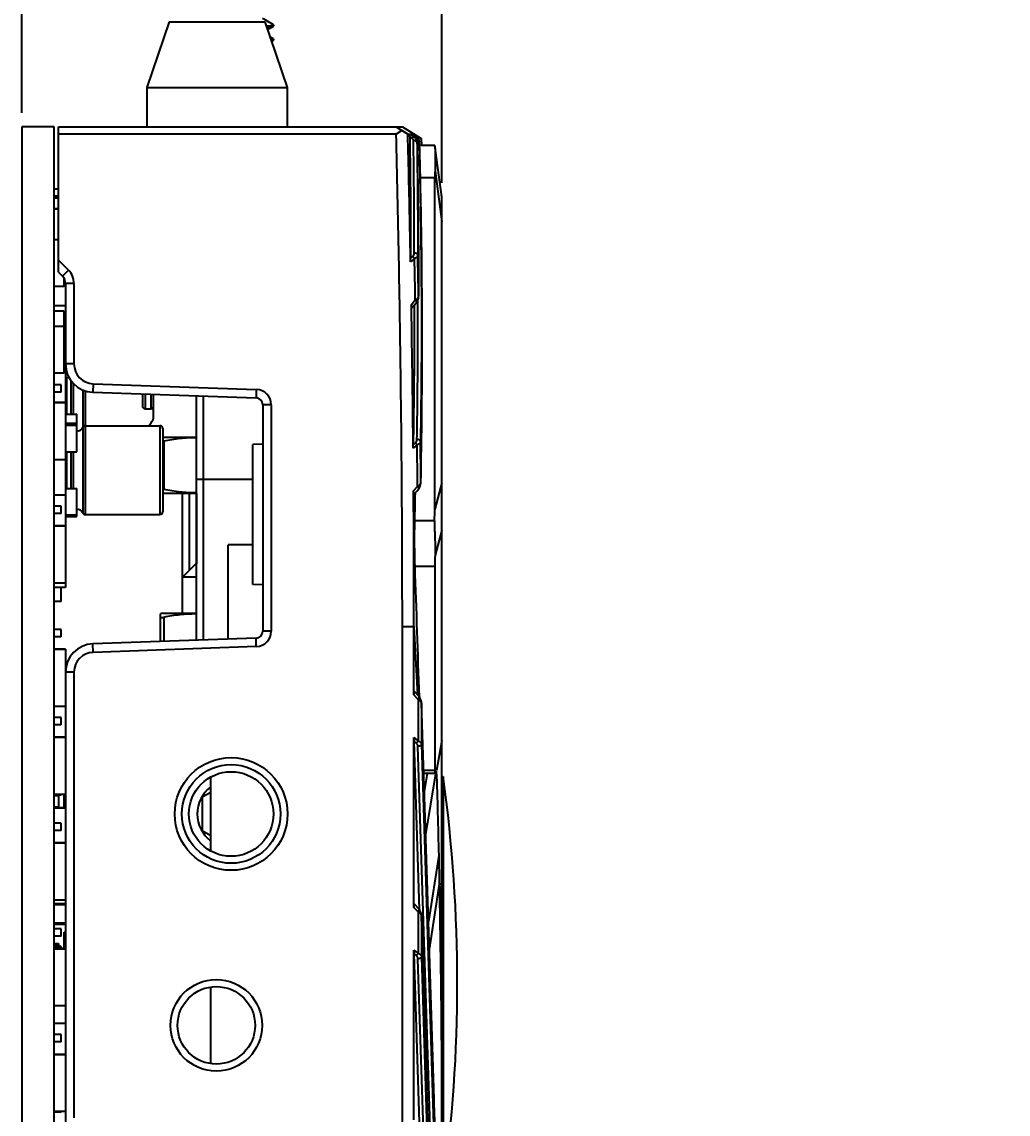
# Model space of a CAD drawing. Header units: millimetres. Extents: x 1409 to 26878, y 589 to 5187.
# Drawn here: x 2409.4 to 2479.4, y 1494.7 to 1572.3 of the extents above; entities that cross this region are included whole.
import ezdxf

# ---------------------------------------------------------------- set-up
doc = ezdxf.new("R2010")
doc.units = ezdxf.units.MM
doc.layers.add('02___PRT_ALL_AXES', color=7, linetype='Continuous')
doc.layers.add('细实线', color=7, linetype='Continuous', lineweight=18)
doc.styles.add('工程字', font='gbenor.shx', dxfattribs={"bigfont": 'gbcbig.shx'})
doc.dimstyles.new('ISO-200', dxfattribs={"dimtxt": 15, "dimasz": 5, "dimexe": 2, "dimexo": 1, "dimgap": 2, "dimtad": 1, "dimdsep": 46, "dimtxsty": '工程字', "dimcen": 2.5, "dimclrd": 3, "dimclre": 3, "dimclrt": 6, "dimadec": 0, "dimazin": 0, "dimtfac": 1, "dimtmove": 0, "dimatfit": 3, "dimfxl": 1, "dimarcsym": 0})

# ---------------------------------------------------------------- blocks, each defined once
blk = doc.blocks.new('*D134')
at = {"layer": 'Defpoints', "color": 0, "transparency": 16777216}
for p in [(2439.245, 1594.024), (2409.445, 1564.8), (2439.245, 1559.844)]:
    blk.add_point(p, dxfattribs=at)
at = {"layer": '细实线', "color": 3, "lineweight": -2, "transparency": 16777216}
for p, q in [((2409.445, 1565.8), (2409.445, 1596.024)), ((2439.245, 1560.844), (2439.245, 1596.024)), ((2414.445, 1594.024), (2434.245, 1594.024)), ((2439.245, 1594.024), (2474.856, 1594.024))]:
    blk.add_line(p, q, dxfattribs=at)
at = {"layer": '细实线', "color": 3, "transparency": 16777216}
for points in [[(2414.445, 1594.857), (2414.445, 1593.19), (2409.445, 1594.024)], [(2434.245, 1594.857), (2434.245, 1593.19), (2439.245, 1594.024)]]:
    blk.add_solid(points, dxfattribs=at)
at = {"layer": '细实线', "color": 6, "lineweight": 5, "transparency": 16777216, "insert": (2459.551, 1603.524), "char_height": 15, "attachment_point": 5, "style": '工程字'}
blk.add_mtext('29.8', dxfattribs=at)

msp = doc.modelspace()

# ---------------------------------------------------------------- linework, layer by layer
at = {"color": 7, "linetype": 'Continuous'}
for p, q in [((2419.9051, 1572.2608), (2418.3203, 1567.5998)), ((2419.9051, 1572.2608), (2426.6856, 1572.2608)), ((2426.6856, 1572.2608), (2428.2703, 1567.5998)), ((2427.2953, 1572.0498), (2427.2828, 1572.0644)), ((2427.2828, 1571.0644), (2427.0456, 1571.2019)), ((2427.2828, 1571.9352), (2427.2953, 1571.9498)), ((2427.1604, 1570.8643), (2427.2828, 1570.9352)), ((2427.2953, 1571.0498), (2427.2828, 1571.0644)), ((2427.2828, 1570.9352), (2427.2953, 1570.9498)), ((2418.3203, 1567.5998), (2428.2703, 1567.5998)), ((2409.4453, 1564.7998), (2409.4453, 1227.2998)), ((2411.7453, 1564.7998), (2409.4453, 1564.7998)), ((2411.7453, 1227.2998), (2411.7453, 1564.7998)), ((2412.0453, 1554.4998), (2412.0453, 1564.7998)), ((2412.0453, 1564.7998), (2436.4453, 1564.7998)), ((2436.0077, 1564.2998), (2412.0453, 1564.2998)), ((2436.0077, 1564.7998), (2436.3985, 1564.5498)), ((2436.3985, 1564.5498), (2436.0077, 1564.2998)), ((2436.8342, 1564.2798), (2436.3985, 1564.5498)), ((2436.4453, 1564.7998), (2437.7866, 1563.9879)), ((2436.8343, 1564.2798), (2436.9682, 1564.2833)), ((2436.9682, 1564.2833), (2437.2491, 1564.1064)), ((2437.007, 1564.2844), (2437.118, 1564.2883)), ((2437.2873, 1564.1077), (2437.007, 1564.2844)), ((2437.118, 1564.2883), (2437.2595, 1564.2001)), ((2437.1451, 1564.2894), (2437.2703, 1564.3004)), ((2437.2479, 1564.2254), (2437.1451, 1564.2894)), ((2437.3417, 1564.167), (2437.2479, 1564.2254)), ((2437.3303, 1564.1741), (2437.2479, 1564.2254)), ((2437.2703, 1564.3004), (2437.2749, 1564.2086)), ((2436.9673, 1564.1066), (2437.1161, 1564.013)), ((2437.2873, 1564.1077), (2437.2491, 1564.1064)), ((2437.2595, 1564.2001), (2437.4012, 1564.112)), ((2437.2595, 1564.2001), (2437.3222, 1564.1611)), ((2437.2873, 1564.1077), (2437.2885, 1564.1069)), ((2437.3222, 1564.1611), (2437.4012, 1564.112)), ((2437.3417, 1564.167), (2437.3303, 1564.1741)), ((2437.4281, 1564.1132), (2437.3417, 1564.167)), ((2437.4281, 1564.1132), (2437.4012, 1564.112)), ((2437.5198, 1563.6984), (2437.4816, 1563.6968)), ((2437.52, 1563.6985), (2437.5201, 1563.6946)), ((2437.5201, 1563.6946), (2437.5201, 1563.6946)), ((2437.6358, 1563.7099), (2437.636, 1563.7042)), ((2437.6632, 1563.7059), (2437.636, 1563.7042)), ((2437.6632, 1563.7059), (2437.6633, 1563.7032)), ((2437.6639, 1563.6803), (2437.6632, 1563.7059)), ((2437.6637, 1563.6803), (2437.6632, 1563.7059)), ((2438.755, 1563.494), (2437.6673, 1563.494)), ((2437.7866, 1563.9879), (2437.8113, 1563.494)), ((2438.755, 1563.494), (2438.7552, 1563.4935)), ((2439.2453, 1559.8442), (2438.7552, 1563.4935)), ((2438.7453, 1561.1805), (2437.7122, 1561.1805)), ((2438.7453, 1537.6825), (2438.7453, 1561.1805)), ((2438.7633, 1561.6659), (2439.2453, 1558.0774)), ((2412.0453, 1560.3889), (2411.7453, 1560.3889)), ((2412.0453, 1559.8809), (2411.7453, 1559.8809)), ((2412.0453, 1559.7537), (2411.7453, 1559.7537)), ((2439.2453, 1232.2555), (2439.2453, 1559.8441)), ((2412.0453, 1558.9918), (2411.7453, 1558.9918)), ((2412.0453, 1558.9664), (2411.7453, 1558.9664)), ((2412.0453, 1556.781), (2411.7453, 1556.781)), ((2437.8218, 1554.9072), (2437.8033, 1556.4726)), ((2437.8271, 1554.9073), (2437.8087, 1556.4726)), ((2437.5946, 1556.3964), (2437.5938, 1552.7926)), ((2412.0453, 1555.3483), (2412.7499, 1554.6437)), ((2437.1774, 1555.6234), (2437.0287, 1555.4997)), ((2437.31, 1555.466), (2437.031, 1555.2339)), ((2412.0453, 1554.4998), (2412.3257, 1554.2195)), ((2412.7499, 1554.6437), (2412.3257, 1554.2195)), ((2412.4453, 1553.479), (2411.7453, 1553.479)), ((2412.4453, 1553.479), (2412.4453, 1554.0594)), ((2412.5453, 1553.6892), (2412.5453, 1532.1176)), ((2413.1453, 1553.6892), (2412.5453, 1553.6892)), ((2413.1453, 1553.6892), (2413.1453, 1547.9812)), ((2437.5936, 1552.7989), (2437.5938, 1552.7927)), ((2412.5453, 1552.1176), (2411.7453, 1552.1176)), ((2437.0838, 1552.2032), (2437.3624, 1552.5256)), ((2437.5162, 1552.4567), (2437.5163, 1552.3267)), ((2437.5216, 1552.4567), (2437.5219, 1552.3267)), ((2412.4453, 1551.7264), (2411.7453, 1551.7264)), ((2412.4453, 1547.3321), (2412.4453, 1551.7264)), ((2412.4453, 1550.6341), (2411.7453, 1550.6341)), ((2412.5453, 1550.2418), (2412.4453, 1550.2418)), ((2412.5453, 1550.2164), (2412.4453, 1550.2164)), ((2412.5453, 1548.9918), (2412.4453, 1548.9918)), ((2412.5453, 1548.9664), (2412.4453, 1548.9664)), ((2413.1453, 1547.9812), (2412.5453, 1547.9812)), ((2412.4453, 1547.3321), (2411.7453, 1547.3321)), ((2437.8429, 1546.9053), (2437.8492, 1547.9413)), ((2437.8474, 1546.9053), (2437.8517, 1547.9413)), ((2412.2453, 1546.4939), (2411.7453, 1546.4939)), ((2412.2453, 1545.9859), (2412.2453, 1546.4939)), ((2412.5453, 1547.0306), (2412.7877, 1547.0306)), ((2412.6453, 1544.4306), (2412.6453, 1547.0306)), ((2412.933, 1546.7993), (2412.933, 1544.4306)), ((2413.1193, 1544.4306), (2413.1193, 1546.5804)), ((2414.4965, 1546.582), (2414.4755, 1545.9824)), ((2414.4965, 1546.582), (2426.0837, 1546.1774)), ((2412.2453, 1545.9859), (2411.7453, 1545.9859)), ((2413.7714, 1546.1395), (2413.7714, 1537.4247)), ((2413.9577, 1537.2974), (2413.9577, 1546.0704)), ((2414.4755, 1545.9824), (2426.0628, 1545.5778)), ((2417.9953, 1545.8595), (2417.9953, 1544.9998)), ((2418.1953, 1545.8525), (2418.1953, 1544.7998)), ((2418.5953, 1545.8385), (2418.5953, 1544.7998)), ((2421.8453, 1528.3746), (2421.8453, 1545.7251)), ((2422.3453, 1528.392), (2422.3453, 1545.7076)), ((2426.0837, 1546.1774), (2426.0628, 1545.5778)), ((2412.5453, 1545.2418), (2411.7453, 1545.2418)), ((2412.5453, 1545.2164), (2411.7453, 1545.2164)), ((2426.5453, 1545.0781), (2426.5453, 1529.0216)), ((2427.1453, 1545.0781), (2426.5453, 1545.0781)), ((2427.1453, 1545.0781), (2427.1453, 1529.0216)), ((2412.5453, 1544.4306), (2413.3453, 1544.4306)), ((2413.3453, 1541.7474), (2413.3453, 1544.4306)), ((2413.3453, 1543.7474), (2412.5453, 1543.7474)), ((2412.5453, 1543.6474), (2413.3453, 1543.6474)), ((2413.9577, 1543.5974), (2419.2453, 1543.5974)), ((2419.2453, 1543.5974), (2419.2453, 1537.2974)), ((2419.4453, 1543.3974), (2419.4453, 1537.4974)), ((2419.4463, 1542.8157), (2419.4453, 1542.8157)), ((2419.4453, 1542.7998), (2421.8453, 1542.7998)), ((2419.4463, 1542.8157), (2419.4463, 1538.0732)), ((2412.5453, 1541.7474), (2413.3453, 1541.7474)), ((2412.6453, 1539.1474), (2412.6453, 1541.7474)), ((2412.933, 1541.7474), (2412.933, 1539.1474)), ((2413.1193, 1539.1474), (2413.1193, 1541.7474)), ((2419.4453, 1542.4998), (2419.5168, 1542.4998)), ((2419.5168, 1542.4998), (2419.5168, 1539.0998)), ((2437.4972, 1542.2381), (2437.2132, 1542.0075)), ((2437.3664, 1542.3967), (2437.2143, 1542.2732)), ((2412.5453, 1541.1778), (2411.7453, 1541.1778)), ((2421.8453, 1539.7998), (2425.8453, 1539.7998)), ((2437.7583, 1539.5679), (2437.7597, 1539.6646)), ((2437.7583, 1539.5679), (2437.7601, 1539.6646)), ((2437.7583, 1539.5679), (2437.7585, 1539.5598)), ((2437.7585, 1539.5598), (2437.7585, 1539.5598)), ((2439.2453, 1539.5437), (2438.7453, 1537.6825)), ((2412.5453, 1538.6778), (2411.7453, 1538.6778)), ((2412.5453, 1539.1474), (2413.3453, 1539.1474)), ((2413.3453, 1537.1474), (2413.3453, 1539.1474)), ((2419.5168, 1539.0998), (2419.4453, 1539.0998)), ((2421.8453, 1538.7998), (2419.4463, 1538.7998)), ((2420.8453, 1530.2998), (2420.8453, 1538.7998)), ((2421.3453, 1533.3498), (2421.3453, 1538.7998)), ((2421.8353, 1538.7998), (2421.8353, 1533.7998)), ((2437.2373, 1538.9766), (2437.5219, 1539.2978)), ((2412.2453, 1537.8889), (2411.7453, 1537.8889)), ((2412.2453, 1537.3809), (2412.2453, 1537.8889)), ((2419.4453, 1538.0732), (2419.4463, 1538.0732)), ((2412.2453, 1537.3809), (2411.7453, 1537.3809)), ((2413.3453, 1537.2474), (2412.5453, 1537.2474)), ((2412.5453, 1537.1474), (2413.3453, 1537.1474)), ((2413.9577, 1537.2974), (2419.2453, 1537.2974)), ((2412.5453, 1536.4918), (2411.7453, 1536.4918)), ((2412.5453, 1536.4664), (2411.7453, 1536.4664)), ((2438.7309, 1536.8414), (2437.3284, 1536.8414)), ((2439.2453, 1536.189), (2438.766, 1534.4048)), ((2424.0953, 1528.4531), (2424.0953, 1535.1498)), ((2425.8453, 1535.1498), (2424.0955, 1535.1498)), ((2420.8453, 1532.8498), (2421.7953, 1533.7998)), ((2421.8453, 1533.7998), (2421.7953, 1533.7998)), ((2438.7453, 1533.6176), (2437.3461, 1533.6176)), ((2438.7453, 1533.6176), (2438.7453, 1519.141)), ((2421.8453, 1532.8498), (2420.8453, 1532.8498)), ((2412.5453, 1532.4278), (2411.7453, 1532.4278)), ((2412.5453, 1532.1176), (2411.7453, 1532.1176)), ((2412.2453, 1531.1271), (2412.2453, 1532.1176)), ((2412.2453, 1531.1271), (2411.7453, 1531.1271)), ((2419.4453, 1530.2998), (2419.2953, 1530.2436)), ((2419.2953, 1528.2855), (2419.2953, 1530.2435)), ((2419.4453, 1530.2998), (2421.8453, 1530.2998)), ((2419.2953, 1529.9998), (2419.5168, 1529.9998)), ((2419.5168, 1529.9998), (2419.5168, 1528.2933)), ((2436.4453, 1262.7555), (2436.4453, 1529.3441)), ((2436.4453, 1529.3441), (2437.2703, 1529.3441)), ((2437.2703, 1524.4936), (2437.2703, 1529.3441)), ((2437.2703, 1529.3441), (2437.5125, 1524.5011)), ((2412.2453, 1529.1389), (2411.7453, 1529.1389)), ((2412.2453, 1528.6309), (2411.7453, 1528.6309)), ((2412.2453, 1528.6309), (2412.2453, 1529.1389)), ((2427.1453, 1529.0216), (2426.5453, 1529.0216)), ((2426.0628, 1528.5219), (2414.4755, 1528.1172)), ((2414.4965, 1527.5176), (2414.4755, 1528.1172)), ((2426.0837, 1527.9222), (2414.4965, 1527.5176)), ((2426.0837, 1527.9222), (2426.0628, 1528.5219)), ((2412.5453, 1527.7418), (2411.7453, 1527.7418)), ((2412.5453, 1527.7164), (2411.7453, 1527.7164)), ((2412.5453, 1527.7418), (2412.5453, 1487.4278)), ((2413.1453, 1526.1184), (2412.5453, 1526.1184)), ((2413.1453, 1526.1184), (2413.1453, 1494.4812)), ((2437.6267, 1524.3746), (2437.2814, 1524.7569)), ((2437.5594, 1524.1735), (2437.2703, 1524.4936)), ((2437.5594, 1524.1735), (2437.5594, 1521.2365)), ((2437.651, 1524.3754), (2437.6521, 1524.3409)), ((2437.7998, 1523.9063), (2437.8, 1523.9159)), ((2438.6709, 1496.5773), (2437.8, 1523.9159)), ((2412.5453, 1523.6778), (2411.7453, 1523.6778)), ((2437.7998, 1523.9063), (2437.7998, 1520.998)), ((2438.6707, 1496.5677), (2437.7998, 1523.9063)), ((2412.2453, 1522.8889), (2411.7453, 1522.8889)), ((2412.2453, 1522.3809), (2411.7453, 1522.3809)), ((2412.2453, 1522.3809), (2412.2453, 1522.8889)), ((2412.5453, 1521.4918), (2411.7453, 1521.4918)), ((2412.5453, 1521.4664), (2411.7453, 1521.4664)), ((2437.2703, 1509.4183), (2437.2703, 1521.4653)), ((2437.2703, 1521.4653), (2437.5594, 1521.2365)), ((2437.6548, 1509.2618), (2437.2746, 1521.1997)), ((2437.2746, 1521.1997), (2437.4302, 1521.0765)), ((2437.5263, 1520.838), (2438.4098, 1493.1033)), ((2437.7998, 1520.998), (2438.6833, 1493.2633)), ((2439.2453, 1521.2708), (2438.8639, 1519.141)), ((2422.8453, 1513.4287), (2422.8453, 1518.6709)), ((2438.7453, 1519.141), (2437.9521, 1519.141)), ((2438.7839, 1518.9097), (2437.9595, 1518.9097)), ((2438.2018, 1518.9097), (2438.0001, 1517.6362)), ((2438.7911, 1518.9085), (2438.0973, 1514.5834)), ((2412.5453, 1517.4278), (2411.7453, 1517.4278)), ((2412.2453, 1517.3809), (2411.7453, 1517.3809)), ((2411.7453, 1517.3524), (2412.0453, 1517.3524)), ((2412.0453, 1517.3809), (2412.0453, 1516.4918)), ((2412.2453, 1517.3809), (2412.2453, 1517.4278)), ((2412.4453, 1516.4918), (2412.4453, 1517.4278)), ((2422.8453, 1517.5798), (2422.2453, 1517.2334)), ((2422.2453, 1517.2334), (2422.2453, 1514.8662)), ((2411.7453, 1516.5524), (2412.0453, 1516.5524)), ((2412.5453, 1516.4918), (2411.7453, 1516.4918)), ((2412.5453, 1516.4664), (2411.7453, 1516.4664)), ((2412.2453, 1515.3889), (2411.7453, 1515.3889)), ((2412.2453, 1514.8809), (2411.7453, 1514.8809)), ((2412.2453, 1514.8809), (2412.2453, 1515.3889)), ((2422.2453, 1514.8662), (2422.8453, 1514.5198)), ((2412.5453, 1513.9918), (2411.7453, 1513.9918)), ((2412.5453, 1513.9664), (2411.7453, 1513.9664)), ((2439.0239, 1513.0981), (2438.2934, 1508.4277)), ((2439.0641, 1511.0724), (2438.357, 1506.4299)), ((2439.2453, 1511.0724), (2439.0641, 1511.0724)), ((2412.5453, 1509.9278), (2411.7453, 1509.9278)), ((2412.5453, 1509.6634), (2411.7453, 1509.6634)), ((2411.7453, 1509.6341), (2412.5453, 1509.6341)), ((2437.5594, 1509.0981), (2437.2703, 1509.4183)), ((2437.6267, 1509.2992), (2437.2814, 1509.6815)), ((2437.5594, 1509.0981), (2437.5594, 1506.1611)), ((2437.7998, 1508.8309), (2437.8, 1508.8405)), ((2437.7998, 1508.8309), (2437.7998, 1505.9226)), ((2438.6707, 1481.4923), (2437.7998, 1508.8309)), ((2438.6709, 1481.5019), (2437.8, 1508.8405)), ((2412.5453, 1508.2927), (2411.7453, 1508.2927)), ((2411.7453, 1508.222), (2412.5453, 1508.222)), ((2412.2453, 1507.8889), (2411.7453, 1507.8889)), ((2412.2453, 1507.3809), (2412.2453, 1507.8889)), ((2412.4453, 1506.4918), (2412.4453, 1507.6634)), ((2412.4453, 1507.6634), (2412.5453, 1507.6634)), ((2412.2453, 1507.3809), (2411.7453, 1507.3809)), ((2411.7453, 1506.8634), (2412.0453, 1506.8634)), ((2412.0453, 1506.8634), (2412.0453, 1506.6389)), ((2411.7453, 1506.7634), (2412.0453, 1506.7634)), ((2412.2453, 1506.6389), (2411.7453, 1506.6389)), ((2412.5453, 1506.4918), (2411.7453, 1506.4918)), ((2412.5453, 1506.4664), (2411.7453, 1506.4664)), ((2412.2453, 1506.4918), (2412.2453, 1506.6389)), ((2437.2703, 1494.3429), (2437.2703, 1506.3899)), ((2437.2703, 1506.3899), (2437.5594, 1506.1611)), ((2437.6548, 1494.1865), (2437.2746, 1506.1243)), ((2437.2746, 1506.1243), (2437.4302, 1506.0011)), ((2437.5263, 1505.7626), (2438.4098, 1478.0279)), ((2437.7998, 1505.9226), (2438.6833, 1478.1879)), ((2422.8453, 1498.3324), (2422.8453, 1503.7672)), ((2412.5453, 1502.4278), (2411.7453, 1502.4278)), ((2412.5453, 1501.1778), (2411.7453, 1501.1778)), ((2412.2453, 1500.3889), (2411.7453, 1500.3889)), ((2412.2453, 1499.8809), (2412.2453, 1500.3889)), ((2412.2453, 1499.8809), (2411.7453, 1499.8809)), ((2412.5453, 1498.9918), (2411.7453, 1498.9918)), ((2412.5453, 1498.9664), (2411.7453, 1498.9664)), ((2438.6707, 1496.5677), (2438.6709, 1496.5773)), ((2438.683, 1496.1811), (2438.6707, 1496.5677)), ((2438.6835, 1496.1812), (2438.6709, 1496.5773)), ((2438.6833, 1496.1716), (2438.683, 1496.1811)), ((2438.6833, 1496.1716), (2438.683, 1496.1811)), ((2438.6833, 1496.1716), (2438.6835, 1496.1812)), ((2438.6833, 1496.1716), (2438.6833, 1493.2633)), ((2412.5453, 1494.9278), (2411.7453, 1494.9278)), ((2412.2453, 1494.8809), (2411.7453, 1494.8809)), ((2412.2453, 1494.8809), (2412.2453, 1494.9278))]:
    msp.add_line(p, q, dxfattribs=at)
for points in [[(2427.2828, 1572.0644), (2427.0152, 1572.2196), (2426.7151, 1572.3938), (2426.5328, 1572.4998)], [(2426.8765, 1571.6995), (2427.0101, 1571.7771), (2427.2828, 1571.9352)], [(2437.5201, 1563.6946), (2437.5139, 1563.7649), (2437.4925, 1563.8501), (2437.4567, 1563.9296), (2437.4078, 1564.0014), (2437.3475, 1564.0633), (2437.2885, 1564.1069)], [(2437.52, 1563.6985), (2437.5013, 1563.6976), (2437.4816, 1563.6968)], [(2437.5946, 1556.3964), (2437.5697, 1560.0837), (2437.5201, 1563.6946)], [(2437.6632, 1563.7059), (2437.65, 1563.705), (2437.636, 1563.7042)], [(2437.7585, 1539.5598), (2437.8506, 1547.5764), (2437.8187, 1555.6779), (2437.6633, 1563.7032)], [(2437.4311, 1552.3266), (2437.4718, 1552.3797), (2437.5201, 1552.4635), (2437.5565, 1552.555), (2437.5812, 1552.6542), (2437.5931, 1552.7616), (2437.5938, 1552.7926)], [(2437.0955, 1551.9384), (2437.1752, 1552.0305), (2437.3306, 1552.2103), (2437.4311, 1552.3266)], [(2437.5898, 1539.0976), (2437.6309, 1539.1497), (2437.6801, 1539.2325), (2437.7177, 1539.3233), (2437.7438, 1539.4219), (2437.7573, 1539.529), (2437.7585, 1539.5598)], [(2437.2487, 1538.7125), (2437.3291, 1538.8033), (2437.4873, 1538.9819), (2437.5898, 1539.0976)], [(2437.8, 1523.9159), (2437.7977, 1523.9566), (2437.7778, 1524.0792), (2437.7413, 1524.1908), (2437.6895, 1524.2913), (2437.6267, 1524.3746)], [(2437.8, 1508.8405), (2437.7977, 1508.8812), (2437.7778, 1509.0038), (2437.7413, 1509.1154), (2437.6895, 1509.2159), (2437.6267, 1509.2992)], [(2439.2453, 1461.2757), (2439.1804, 1472.8872), (2438.9923, 1484.576), (2438.6835, 1496.1812)]]:
    msp.add_lwpolyline(points, dxfattribs=at)
for centre, radius in [((2424.2953, 1516.0498), 4), ((2424.2953, 1516.0498), 3.5), ((2423.2453, 1501.0498), 3.25), ((2423.2453, 1501.0498), 2.75)]:
    msp.add_circle(centre, radius, dxfattribs=at)
for centre, radius, start, end in [((2437.0233, 1563.6868), 0.4968, 48.540424, 57.90618), ((2437.0243, 1563.6879), 0.4953, 43.439991, 48.538053), ((2437.0235, 1563.6871), 0.4965, 38.622425, 43.441727), ((2437.0234, 1563.6871), 0.4965, 32.407718, 38.619791), ((2437.1656, 1563.6901), 0.4979, 48.156787, 58.183003), ((2437.0231, 1563.6869), 0.4969, 28.92208, 32.410578), ((2437.022, 1563.6864), 0.4981, 16.750931, 19.498812), ((2437.0212, 1563.6862), 0.4989, 9.979823, 16.748422), ((2437.0194, 1563.6859), 0.5007, 2.542977, 9.972017), ((2437.0212, 1563.6861), 0.4989, 1.42367, 2.539894), ((2437.1627, 1563.6896), 0.5008, 1.864124, 11.240283), ((1039.6407, 1528.7771), 1398.1593, 0.9844506, 1.1038064), ((1039.3686, 1529.0558), 1398.1908, 0.9618036, 1.0823162), ((2411.7953, 1553.6892), 0.75, 0, 45), ((2411.7953, 1553.6892), 1.35, 0, 45), ((1915.4857, 1549.5783), 522.3685, 359.820448, 0.584519), ((2414.5453, 1547.9812), 2, 180, 268), ((2414.5453, 1547.9812), 1.4, 180, 268), ((1915.644, 1549.5778), 522.2102, 358.912286, 359.70678), ((2426.0453, 1545.0781), 1.1, 0, 88), ((2418.1953, 1544.9998), 0.2, 180, 270), ((2418.5953, 1544.9998), 0.2, 270, 0), ((2426.0453, 1545.0781), 0.5, 0, 88), ((2413.4453, 1543.5974), 0.35, 253.302504, 338.676314), ((2413.9577, 1543.3974), 0.2, 90, 158.676314), ((2419.2453, 1543.3974), 0.2, 0, 90), ((1040.833, 1529.0746), 1396.7262, 0.4193754, 0.5399927), ((1041.0801, 1528.7961), 1396.7197, 0.4418805, 0.5613435), ((2437.5585, 1539.5798), 0.2001, 354.409991, 356.603679), ((1041.3152, 1529.3855), 1395.9551, 359.9983001, 0.39366), ((2413.4453, 1537.2974), 0.35, 21.323686, 106.697496), ((2413.9577, 1537.4974), 0.2, 201.323686, 270), ((2419.2453, 1537.4974), 0.2, 270, 0), ((2426.0453, 1529.0216), 0.5, 272, 0), ((2426.0453, 1529.0216), 1.1, 272, 0), ((2414.5453, 1526.1184), 2, 92, 180), ((2414.5453, 1526.1184), 1.4, 92, 180), ((2424.2953, 1516.0498), 2.4, 127.395568, 232.604432)]:
    msp.add_arc(centre, radius, start, end, dxfattribs=at)
for centre, major_axis, ratio, start_param, end_param in [((2441.2453, 1558.494), (-1.5938, 4.9616), 0.3881945, 0.7595328, 0.8795026), ((1736.9845, 1552.5286), (700.2753, -18.5784), 0.8631214, 6.2879684, 6.2912612), ((2433.1552, 1532.3194), (2.7739, 12.6676), 0.3831341, -1.1234055, -1.0515657), ((2439.2453, 1535.2295), (0.274, 2.9998), 0.1394248, -4.4211721, -4.1324226), ((1733.9478, 1613.2607), (-119.4927, 2727.4896), 0.2563308, -1.6146183, -1.6112283), ((2437.2884, 1524.3016), (-0.0076, 0.4557), 0.03597, -0.0411797, 1.1351157), ((2437.2884, 1521.328), (-0.0064, 0.3875), 0.0436247, 1.207842, 1.9076552), ((2438.8287, 1519.4097), (0.0457, 0.5), 0.1394248, -4.1324226, -2.125294), ((2437.2884, 1509.2262), (-0.0076, 0.4557), 0.03597, -0.0411797, 1.1351157), ((2437.2884, 1506.2526), (-0.0064, 0.3875), 0.0436247, 1.207842, 1.9076552)]:
    msp.add_ellipse(centre, major_axis=major_axis, ratio=ratio, start_param=start_param, end_param=end_param, dxfattribs=at)
for points, knots in [([(2426.7893, 1571.956), (2426.828, 1571.9597), (2426.9006, 1571.967), (2427.0023, 1571.9786), (2427.0778, 1571.9886), (2427.1308, 1571.9968), (2427.1648, 1572.0026), (2427.1949, 1572.0084), (2427.2212, 1572.0142), (2427.2434, 1572.02), (2427.2617, 1572.0257), (2427.2744, 1572.0308), (2427.2824, 1572.0349), (2427.287, 1572.0379), (2427.2907, 1572.0408), (2427.2933, 1572.0437), (2427.295, 1572.0467), (2427.2953, 1572.0488), (2427.2953, 1572.0498)], [0, 0, 0, 0, 0.2235438, 0.4201126, 0.5886829, 0.662195, 0.7284286, 0.7873257, 0.8388395, 0.8829431, 0.919665, 0.9491334, 0.9612346, 0.9716566, 0.9805041, 0.9879516, 0.9942931, 1, 1, 1, 1]), ([(2426.827, 1571.8597), (2426.8573, 1571.8627), (2426.915, 1571.8686), (2426.9966, 1571.878), (2427.0688, 1571.8873), (2427.1313, 1571.8967), (2427.1837, 1571.906), (2427.2211, 1571.914), (2427.2458, 1571.9207), (2427.2605, 1571.9254), (2427.2726, 1571.93), (2427.2797, 1571.9335), (2427.2827, 1571.9352)], [0, 0, 0, 0, 0.1974133, 0.375047, 0.532298, 0.6686309, 0.7837014, 0.8772568, 0.9159271, 0.9492134, 0.9771908, 1, 1, 1, 1]), ([(2427.1267, 1570.9962), (2427.1398, 1570.9983), (2427.1643, 1571.0024), (2427.1985, 1571.0091), (2427.2275, 1571.0157), (2427.2484, 1571.0214), (2427.2624, 1571.0261), (2427.2711, 1571.0295), (2427.2784, 1571.0328), (2427.2844, 1571.0361), (2427.2892, 1571.0394), (2427.2926, 1571.0428), (2427.2948, 1571.0462), (2427.2953, 1571.0487), (2427.2953, 1571.0498)], [0, 0, 0, 0, 0.2193308, 0.4111131, 0.5751518, 0.711368, 0.7691179, 0.8200543, 0.8643012, 0.9020573, 0.9336547, 0.9596751, 0.9811736, 1, 1, 1, 1]), ([(2427.1613, 1570.9021), (2427.1755, 1570.9046), (2427.2012, 1570.9096), (2427.2314, 1570.9167), (2427.2516, 1570.9225), (2427.2639, 1570.9266), (2427.2741, 1570.9307), (2427.2801, 1570.9337), (2427.2827, 1570.9352)], [0, 0, 0, 0, 0.3411958, 0.621345, 0.738494, 0.8404756, 0.9275142, 1, 1, 1, 1]), ([(2436.4453, 1529.3441), (2436.4453, 1535.1693), (2436.3724, 1546.8224), (2436.1536, 1558.4738), (2436.0077, 1564.2998)], [0, 0, 0, 0, 0.4998849, 1, 1, 1, 1]), ([(2437.031, 1555.2339), (2437.017, 1555.9876), (2436.9588, 1559.0031), (2436.8907, 1562.0184), (2436.8342, 1564.2798)], [0, 0, 0, 0, 0.2499592, 1, 1, 1, 1]), ([(2436.9673, 1564.1067), (2436.9671, 1564.1186), (2436.9668, 1564.1416), (2436.9664, 1564.1746), (2436.9663, 1564.2), (2436.9662, 1564.2187), (2436.9662, 1564.2311), (2436.9663, 1564.2425), (2436.9664, 1564.2526), (2436.9666, 1564.2614), (2436.9668, 1564.2688), (2436.967, 1564.2741), (2436.9672, 1564.2775), (2436.9674, 1564.2795), (2436.9675, 1564.2811), (2436.9677, 1564.2822), (2436.9679, 1564.2829), (2436.9681, 1564.2833), (2436.9682, 1564.2833)], [0, 0, 0, 0, 0.2028255, 0.3901614, 0.5589598, 0.6354182, 0.7060416, 0.770347, 0.8278177, 0.8779358, 0.9201625, 0.953944, 0.9674973, 0.9787416, 0.9876251, 0.9941054, 0.9981691, 1, 1, 1, 1]), ([(2437.1176, 1564.2157), (2437.1175, 1564.2209), (2437.1174, 1564.2308), (2437.1172, 1564.2449), (2437.1171, 1564.2572), (2437.1171, 1564.2664), (2437.1172, 1564.2727), (2437.1172, 1564.2766), (2437.1173, 1564.28), (2437.1174, 1564.2829), (2437.1175, 1564.2851), (2437.1176, 1564.2867), (2437.1177, 1564.2877), (2437.1178, 1564.2881), (2437.1179, 1564.2883), (2437.118, 1564.2883)], [0, 0, 0, 0, 0.2156383, 0.4097956, 0.5803059, 0.724969, 0.7868918, 0.8414798, 0.8884372, 0.9274712, 0.9583152, 0.9807379, 0.9945476, 0.9982283, 1, 1, 1, 1]), ([(2436.9673, 1564.1067), (2436.9783, 1563.3895), (2437.0165, 1560.5206), (2437.0311, 1557.6515), (2437.0287, 1555.4997)], [0, 0, 0, 0, 0.2500048, 1, 1, 1, 1]), ([(2437.2491, 1564.1064), (2437.2477, 1564.1072), (2437.2445, 1564.1085), (2437.2393, 1564.1091), (2437.2335, 1564.1087), (2437.2244, 1564.1066), (2437.2117, 1564.1009), (2437.1953, 1564.0905), (2437.1772, 1564.0763), (2437.1577, 1564.0583), (2437.137, 1564.0369), (2437.1232, 1564.0213), (2437.1161, 1564.013)], [0, 0, 0, 0, 0.0284223, 0.0589415, 0.0929121, 0.1312913, 0.2233287, 0.3374797, 0.4737127, 0.6308963, 0.8072316, 1, 1, 1, 1]), ([(2437.1161, 1564.013), (2437.1307, 1564.0038), (2437.1571, 1563.9819), (2437.1861, 1563.941), (2437.2036, 1563.896), (2437.2077, 1563.8646), (2437.208, 1563.8491)], [0, 0, 0, 0, 0.2650409, 0.518593, 0.7624903, 1, 1, 1, 1]), ([(2437.208, 1563.8491), (2437.218, 1563.1839), (2437.2528, 1560.5229), (2437.2674, 1557.8617), (2437.2669, 1555.8658)], [0, 0, 0, 0, 0.2500044, 1, 1, 1, 1]), ([(2437.4732, 1563.7298), (2437.4693, 1563.7382), (2437.4588, 1563.7548), (2437.4371, 1563.7768), (2437.4095, 1563.7966), (2437.3765, 1563.8138), (2437.3389, 1563.828), (2437.2828, 1563.8428), (2437.2382, 1563.848), (2437.208, 1563.8491)], [0, 0, 0, 0, 0.0914725, 0.1923808, 0.3040937, 0.4267137, 0.559408, 0.7006176, 1, 1, 1, 1]), ([(2437.2491, 1564.1064), (2437.284, 1564.0845), (2437.3484, 1564.0319), (2437.4221, 1563.9322), (2437.4689, 1563.8183), (2437.4807, 1563.7372), (2437.4816, 1563.6968)], [0, 0, 0, 0, 0.2526787, 0.5033878, 0.7523106, 1, 1, 1, 1]), ([(2437.4012, 1564.112), (2437.3994, 1564.113), (2437.3951, 1564.1145), (2437.388, 1564.1147), (2437.3799, 1564.113), (2437.371, 1564.1096), (2437.3612, 1564.1045), (2437.3461, 1564.0947), (2437.3351, 1564.0857), (2437.3276, 1564.0791)], [0, 0, 0, 0, 0.0737284, 0.1558313, 0.2515835, 0.3640929, 0.4949183, 0.6446814, 1, 1, 1, 1]), ([(2437.4806, 1563.8377), (2437.4618, 1563.8429), (2437.4226, 1563.8509), (2437.3828, 1563.8543), (2437.3624, 1563.8549)], [0, 0, 0, 0, 0.4885937, 1, 1, 1, 1]), ([(2437.4012, 1564.112), (2437.4357, 1564.0905), (2437.4996, 1564.039), (2437.5733, 1563.9413), (2437.6211, 1563.8296), (2437.6341, 1563.7498), (2437.6358, 1563.7099)], [0, 0, 0, 0, 0.2526772, 0.5034155, 0.7523515, 1, 1, 1, 1]), ([(2437.4915, 1563.8527), (2437.4847, 1563.8719), (2437.474, 1563.8971), (2437.4613, 1563.9212), (2437.458, 1563.9272)], [0, 0, 0, 0, 0.7496649, 1, 1, 1, 1]), ([(2437.4816, 1563.6968), (2437.4813, 1563.7024), (2437.4795, 1563.7137), (2437.4756, 1563.7245), (2437.4732, 1563.7298)], [0, 0, 0, 0, 0.4919796, 1, 1, 1, 1]), ([(2437.4816, 1563.6968), (2437.4916, 1563.0314), (2437.5265, 1560.3696), (2437.541, 1557.7075), (2437.5405, 1555.711)], [0, 0, 0, 0, 0.2500044, 1, 1, 1, 1]), ([(2437.6538, 1563.7872), (2437.6487, 1563.8133), (2437.6341, 1563.8647), (2437.6001, 1563.9375), (2437.5548, 1564.0041), (2437.5177, 1564.0431), (2437.4977, 1564.061)], [0, 0, 0, 0, 0.2490432, 0.4984801, 0.7486967, 1, 1, 1, 1]), ([(2437.6152, 1563.7579), (2437.6092, 1563.766), (2437.5945, 1563.7817), (2437.5673, 1563.8017), (2437.5346, 1563.8191), (2437.5106, 1563.8283), (2437.4978, 1563.8325)], [0, 0, 0, 0, 0.2149749, 0.4532624, 0.7154592, 1, 1, 1, 1]), ([(2437.5936, 1552.7989), (2437.6036, 1555.5239), (2437.5885, 1559.1573), (2437.5356, 1562.7902), (2437.52, 1563.6985)], [0, 0, 0, 0, 0.7499935, 1, 1, 1, 1]), ([(2437.6276, 1563.7371), (2437.6268, 1563.7389), (2437.6233, 1563.7462), (2437.6189, 1563.753), (2437.6152, 1563.7579)], [0, 0, 0, 0, 0.2431883, 1, 1, 1, 1]), ([(2437.636, 1563.7042), (2437.6357, 1563.7098), (2437.6339, 1563.7211), (2437.63, 1563.7319), (2437.6276, 1563.7371)], [0, 0, 0, 0, 0.4923496, 1, 1, 1, 1]), ([(2437.636, 1563.7042), (2437.724, 1560.1677), (2437.8282, 1553.0927), (2437.7885, 1546.0171), (2437.7328, 1542.48)], [0, 0, 0, 0, 0.5000063, 1, 1, 1, 1]), ([(2437.8087, 1556.4726), (2437.8008, 1557.0733), (2437.765, 1559.4761), (2437.7125, 1561.8786), (2437.6639, 1563.6803)], [0, 0, 0, 0, 0.2499937, 1, 1, 1, 1]), ([(2438.7552, 1563.4935), (2438.7553, 1563.4922), (2438.7555, 1563.4884), (2438.7559, 1563.4809), (2438.7563, 1563.4697), (2438.7568, 1563.4548), (2438.7574, 1563.4363), (2438.758, 1563.4142), (2438.7587, 1563.3884), (2438.7598, 1563.3468), (2438.7613, 1563.2858), (2438.7632, 1563.2022), (2438.7654, 1563.1047), (2438.7676, 1562.9936), (2438.77, 1562.8692), (2438.7732, 1562.6779), (2438.7759, 1562.4703), (2438.7771, 1562.2469), (2438.7768, 1562.0625), (2438.7744, 1561.9021), (2438.7699, 1561.7687), (2438.766, 1561.7004), (2438.7633, 1561.6659)], [0, 0, 0, 0, 0.0021032, 0.0062212, 0.0123512, 0.0204887, 0.0306293, 0.0427651, 0.0568861, 0.0729823, 0.1110538, 0.1568632, 0.2102763, 0.2711311, 0.3392476, 0.414424, 0.5850453, 0.6799867, 0.7809837, 0.8877437, 0.9432007, 1, 1, 1, 1]), ([(2437.2669, 1555.8658), (2437.2668, 1555.8439), (2437.2639, 1555.8001), (2437.2521, 1555.7463), (2437.2366, 1555.705), (2437.2164, 1555.665), (2437.1948, 1555.6379), (2437.1774, 1555.6234)], [0, 0, 0, 0, 0.247244, 0.4942612, 0.6185087, 0.7437661, 1, 1, 1, 1]), ([(2437.5405, 1555.711), (2437.5398, 1555.7209), (2437.5348, 1555.7414), (2437.5175, 1555.7696), (2437.4914, 1555.7953), (2437.4574, 1555.8179), (2437.4166, 1555.8368), (2437.3702, 1555.8516), (2437.3197, 1555.8616), (2437.2847, 1555.865), (2437.2669, 1555.8658)], [0, 0, 0, 0, 0.0878274, 0.1832329, 0.2902455, 0.4105239, 0.5437674, 0.6882755, 0.8414579, 1, 1, 1, 1]), ([(2437.5405, 1555.711), (2437.5402, 1555.6988), (2437.5371, 1555.6742), (2437.5255, 1555.6381), (2437.5069, 1555.6033), (2437.4811, 1555.5701), (2437.4483, 1555.539), (2437.4086, 1555.5107), (2437.3619, 1555.4857), (2437.3279, 1555.4722), (2437.31, 1555.466)], [0, 0, 0, 0, 0.102265, 0.206714, 0.3159177, 0.4321783, 0.5575005, 0.6933796, 0.8408017, 1, 1, 1, 1]), ([(2437.031, 1555.2339), (2437.0301, 1555.2801), (2437.029, 1555.3687), (2437.0287, 1555.4573), (2437.0287, 1555.4997)], [0, 0, 0, 0, 0.521885, 1, 1, 1, 1]), ([(2437.31, 1555.466), (2437.3012, 1555.4806), (2437.2821, 1555.5094), (2437.2502, 1555.5504), (2437.2153, 1555.5887), (2437.1902, 1555.6123), (2437.1774, 1555.6234)], [0, 0, 0, 0, 0.2475508, 0.5009583, 0.7538799, 1, 1, 1, 1]), ([(2437.3624, 1552.5256), (2437.3802, 1552.534), (2437.414, 1552.5517), (2437.4602, 1552.5821), (2437.4997, 1552.615), (2437.5326, 1552.6498), (2437.5586, 1552.6859), (2437.5777, 1552.7231), (2437.5898, 1552.7608), (2437.5931, 1552.7864), (2437.5936, 1552.7989)], [0, 0, 0, 0, 0.1572672, 0.3041671, 0.4407148, 0.5674161, 0.6851935, 0.7953506, 0.8995788, 1, 1, 1, 1]), ([(2437.0955, 1551.9384), (2437.0954, 1551.9383), (2437.0953, 1551.9382), (2437.0951, 1551.9382), (2437.0948, 1551.9384), (2437.0945, 1551.9389), (2437.0942, 1551.94), (2437.0937, 1551.9419), (2437.0933, 1551.9445), (2437.0929, 1551.9478), (2437.0924, 1551.9518), (2437.092, 1551.9566), (2437.0915, 1551.9621), (2437.0909, 1551.9709), (2437.0901, 1551.9834), (2437.0893, 1552.0002), (2437.0885, 1552.019), (2437.0877, 1552.0394), (2437.0868, 1552.0689), (2437.0857, 1552.1074), (2437.0847, 1552.1549), (2437.0841, 1552.187), (2437.0838, 1552.2032)], [0, 0, 0, 0, 0.0009604, 0.0017299, 0.0027101, 0.0041541, 0.0087563, 0.0158617, 0.0256104, 0.0381102, 0.0534063, 0.071474, 0.0922823, 0.1157935, 0.1704235, 0.2340996, 0.3053745, 0.3826676, 0.4645754, 0.637618, 0.8175543, 1, 1, 1, 1]), ([(2437.2132, 1542.0075), (2437.2056, 1542.8571), (2437.1717, 1546.2558), (2437.1255, 1549.6543), (2437.0838, 1552.2032)], [0, 0, 0, 0, 0.249975, 1, 1, 1, 1]), ([(2437.2847, 1552.1438), (2437.2866, 1551.3212), (2437.2865, 1548.0309), (2437.2552, 1544.7406), (2437.2143, 1542.2732)], [0, 0, 0, 0, 0.2499986, 1, 1, 1, 1]), ([(2437.3624, 1552.5256), (2437.3709, 1552.5155), (2437.3866, 1552.4954), (2437.4071, 1552.465), (2437.4234, 1552.4358), (2437.4351, 1552.4084), (2437.442, 1552.3833), (2437.444, 1552.361), (2437.4413, 1552.3444), (2437.4362, 1552.3334), (2437.4329, 1552.3288), (2437.4311, 1552.3266)], [0, 0, 0, 0, 0.1769698, 0.3417024, 0.49152, 0.6247227, 0.7404246, 0.839167, 0.9236666, 0.9623991, 1, 1, 1, 1]), ([(2437.5219, 1552.3267), (2437.5287, 1549.9043), (2437.5153, 1546.6743), (2437.4719, 1543.4447), (2437.4592, 1542.6373)], [0, 0, 0, 0, 0.7499949, 1, 1, 1, 1]), ([(2421.8454, 1542.7434), (2421.7478, 1542.7439), (2421.5527, 1542.742), (2421.1625, 1542.7269), (2420.6756, 1542.687), (2420.094, 1542.6085), (2419.7088, 1542.5385), (2419.5168, 1542.4998)], [0, 0, 0, 0, 0.1247885, 0.2495978, 0.4993543, 0.7494584, 1, 1, 1, 1]), ([(2437.4592, 1542.6373), (2437.4589, 1542.6155), (2437.4553, 1542.5718), (2437.4426, 1542.5184), (2437.4266, 1542.4774), (2437.4058, 1542.4378), (2437.384, 1542.411), (2437.3664, 1542.3967)], [0, 0, 0, 0, 0.2469879, 0.4939151, 0.6181839, 0.7435084, 1, 1, 1, 1]), ([(2437.7328, 1542.48), (2437.7321, 1542.4899), (2437.7269, 1542.5104), (2437.7096, 1542.5387), (2437.6834, 1542.5646), (2437.6495, 1542.5875), (2437.6087, 1542.6068), (2437.5624, 1542.622), (2437.512, 1542.6326), (2437.477, 1542.6363), (2437.4592, 1542.6373)], [0, 0, 0, 0, 0.0877681, 0.1833813, 0.2906915, 0.4112184, 0.5445746, 0.6890131, 0.8419254, 1, 1, 1, 1]), ([(2437.2132, 1542.0075), (2437.2128, 1542.0537), (2437.2127, 1542.1423), (2437.2136, 1542.2309), (2437.2143, 1542.2732)], [0, 0, 0, 0, 0.5218912, 1, 1, 1, 1]), ([(2437.4972, 1542.2381), (2437.4886, 1542.2527), (2437.4698, 1542.2817), (2437.4383, 1542.323), (2437.4038, 1542.3617), (2437.3791, 1542.3855), (2437.3664, 1542.3967)], [0, 0, 0, 0, 0.2477909, 0.5012954, 0.7541432, 1, 1, 1, 1]), ([(2437.7328, 1542.48), (2437.7321, 1542.4678), (2437.7285, 1542.4433), (2437.7161, 1542.4075), (2437.6967, 1542.3729), (2437.6703, 1542.3401), (2437.6369, 1542.3095), (2437.5966, 1542.2817), (2437.5495, 1542.2572), (2437.5153, 1542.2441), (2437.4972, 1542.2381)], [0, 0, 0, 0, 0.1019408, 0.2062852, 0.3155468, 0.4319601, 0.5574584, 0.6934699, 0.8409229, 1, 1, 1, 1]), ([(2437.5219, 1539.2978), (2437.5423, 1539.3072), (2437.5809, 1539.3271), (2437.6328, 1539.362), (2437.6761, 1539.4), (2437.7, 1539.428), (2437.7103, 1539.4422)], [0, 0, 0, 0, 0.2812658, 0.5413201, 0.7804222, 1, 1, 1, 1]), ([(2437.7103, 1539.4422), (2437.7234, 1539.4603), (2437.7398, 1539.4891), (2437.7532, 1539.5299), (2437.7567, 1539.5502), (2437.7577, 1539.5603)], [0, 0, 0, 0, 0.5207257, 0.7641447, 1, 1, 1, 1]), ([(2419.5168, 1539.0998), (2419.7088, 1539.0611), (2420.094, 1538.9911), (2420.6756, 1538.9126), (2421.1625, 1538.8727), (2421.5527, 1538.8576), (2421.7478, 1538.8557), (2421.8454, 1538.8562)], [0, 0, 0, 0, 0.2505416, 0.5006457, 0.7504022, 0.8752115, 1, 1, 1, 1]), ([(2437.2487, 1538.7125), (2437.2486, 1538.7124), (2437.2481, 1538.7121), (2437.2475, 1538.7127), (2437.247, 1538.7138), (2437.2465, 1538.7156), (2437.246, 1538.718), (2437.2455, 1538.7212), (2437.2449, 1538.7251), (2437.2444, 1538.7298), (2437.2439, 1538.7352), (2437.2432, 1538.7438), (2437.2424, 1538.7563), (2437.2416, 1538.773), (2437.2408, 1538.7918), (2437.2401, 1538.8122), (2437.2395, 1538.8339), (2437.2389, 1538.8566), (2437.2383, 1538.888), (2437.2378, 1538.9281), (2437.2375, 1538.9603), (2437.2373, 1538.9766)], [0, 0, 0, 0, 0.0022434, 0.0046342, 0.0089604, 0.0157074, 0.0250657, 0.037164, 0.0520728, 0.0697777, 0.0902519, 0.1134633, 0.1676451, 0.231074, 0.3022987, 0.3797126, 0.4618697, 0.5475393, 0.6356749, 0.8165519, 1, 1, 1, 1]), ([(2437.5219, 1539.2978), (2437.5303, 1539.2876), (2437.546, 1539.2672), (2437.5664, 1539.2365), (2437.5826, 1539.207), (2437.5942, 1539.1794), (2437.6011, 1539.1542), (2437.603, 1539.1318), (2437.6001, 1539.1152), (2437.595, 1539.1044), (2437.5917, 1539.0997), (2437.5898, 1539.0976)], [0, 0, 0, 0, 0.1774178, 0.3425728, 0.4927303, 0.6261328, 0.741837, 0.8403394, 0.9243427, 0.9627504, 1, 1, 1, 1]), ([(2437.3461, 1533.6176), (2437.3419, 1533.7422), (2437.3345, 1533.9996), (2437.3232, 1534.5368), (2437.3156, 1535.2294), (2437.316, 1535.922), (2437.3215, 1536.4594), (2437.3258, 1536.7168), (2437.3284, 1536.8414)], [0, 0, 0, 0, 0.1159539, 0.2396053, 0.5000027, 0.7604014, 0.8840522, 1, 1, 1, 1]), ([(2438.7309, 1536.8414), (2438.7278, 1536.7495), (2438.7257, 1536.5604), (2438.7312, 1536.2705), (2438.7423, 1535.9691), (2438.7601, 1535.554), (2438.7757, 1535.1347), (2438.7771, 1534.7157), (2438.7711, 1534.5077), (2438.766, 1534.4048)], [0, 0, 0, 0, 0.1132631, 0.2326503, 0.3568313, 0.4844109, 0.7440416, 0.8732016, 1, 1, 1, 1]), ([(2421.8454, 1530.2434), (2421.7478, 1530.2439), (2421.5527, 1530.242), (2421.1625, 1530.2269), (2420.6756, 1530.187), (2420.094, 1530.1085), (2419.7088, 1530.0385), (2419.5168, 1529.9998)], [0, 0, 0, 0, 0.1247885, 0.2495978, 0.4993543, 0.7494584, 1, 1, 1, 1]), ([(2437.5594, 1524.1735), (2437.5678, 1524.1839), (2437.5834, 1524.2044), (2437.6037, 1524.2354), (2437.6198, 1524.2651), (2437.6314, 1524.2929), (2437.6381, 1524.3182), (2437.64, 1524.3406), (2437.6371, 1524.3571), (2437.6319, 1524.3679), (2437.6285, 1524.3725), (2437.6267, 1524.3746)], [0, 0, 0, 0, 0.1777814, 0.3432742, 0.4937005, 0.6272591, 0.7429629, 0.8412732, 0.9248814, 0.9630303, 1, 1, 1, 1]), ([(2437.7277, 1524.0576), (2437.7173, 1524.069), (2437.6942, 1524.0912), (2437.6548, 1524.1216), (2437.6095, 1524.1496), (2437.5766, 1524.1658), (2437.5594, 1524.1735)], [0, 0, 0, 0, 0.2247868, 0.4660978, 0.7245417, 1, 1, 1, 1]), ([(2437.7885, 1523.9593), (2437.7824, 1523.9767), (2437.7653, 1524.0119), (2437.7414, 1524.0427), (2437.7277, 1524.0576)], [0, 0, 0, 0, 0.4774108, 1, 1, 1, 1]), ([(2437.7998, 1523.9063), (2437.7995, 1523.9108), (2437.7974, 1523.9287), (2437.793, 1523.9464), (2437.7885, 1523.9593)], [0, 0, 0, 0, 0.245957, 1, 1, 1, 1]), ([(2437.5594, 1521.2365), (2437.5508, 1521.2217), (2437.5323, 1521.1925), (2437.5012, 1521.1509), (2437.4672, 1521.1119), (2437.4427, 1521.0878), (2437.4302, 1521.0765)], [0, 0, 0, 0, 0.2480178, 0.501621, 0.7544025, 1, 1, 1, 1]), ([(2437.4302, 1521.0765), (2437.4479, 1521.0624), (2437.4701, 1521.036), (2437.4914, 1520.9968), (2437.508, 1520.9562), (2437.5214, 1520.9032), (2437.5257, 1520.8597), (2437.5263, 1520.838)], [0, 0, 0, 0, 0.2566949, 0.3820893, 0.5063854, 0.7532511, 1, 1, 1, 1]), ([(2437.7998, 1520.998), (2437.7991, 1520.9881), (2437.7938, 1520.9676), (2437.7764, 1520.9392), (2437.7502, 1520.9131), (2437.7163, 1520.8899), (2437.6756, 1520.8701), (2437.6293, 1520.8545), (2437.579, 1520.8434), (2437.5441, 1520.8392), (2437.5263, 1520.838)], [0, 0, 0, 0, 0.0877209, 0.1835543, 0.2911708, 0.4119503, 0.5454179, 0.68978, 0.84241, 1, 1, 1, 1]), ([(2437.5594, 1521.2365), (2437.5775, 1521.2307), (2437.6119, 1521.2179), (2437.6593, 1521.194), (2437.7001, 1521.1667), (2437.7341, 1521.1366), (2437.7612, 1521.1042), (2437.7814, 1521.07), (2437.7946, 1521.0345), (2437.7989, 1521.0101), (2437.7998, 1520.998)], [0, 0, 0, 0, 0.1589041, 0.3063413, 0.4424716, 0.5681485, 0.6847413, 0.7940911, 0.8983563, 1, 1, 1, 1]), ([(2438.8562, 1519.1013), (2438.8907, 1518.109), (2438.953, 1516.1081), (2439.0021, 1514.1068), (2439.0239, 1513.0981)], [0, 0, 0, 0, 0.4959998, 1, 1, 1, 1]), ([(2439.0239, 1513.0981), (2439.0275, 1512.9324), (2439.0419, 1512.2572), (2439.0549, 1511.582), (2439.0641, 1511.0724)], [0, 0, 0, 0, 0.245414, 1, 1, 1, 1]), ([(2439.0641, 1511.0724), (2439.0943, 1509.4045), (2439.2001, 1502.7305), (2439.2453, 1496.0555), (2439.2453, 1491.0489)], [0, 0, 0, 0, 0.2499268, 1, 1, 1, 1]), ([(2437.5594, 1509.0981), (2437.5678, 1509.1085), (2437.5834, 1509.129), (2437.6037, 1509.16), (2437.6198, 1509.1897), (2437.6314, 1509.2175), (2437.6381, 1509.2428), (2437.64, 1509.2652), (2437.6371, 1509.2817), (2437.6319, 1509.2925), (2437.6285, 1509.2971), (2437.6267, 1509.2992)], [0, 0, 0, 0, 0.1777814, 0.3432742, 0.4937005, 0.6272591, 0.7429629, 0.8412732, 0.9248814, 0.9630303, 1, 1, 1, 1]), ([(2437.7277, 1508.9823), (2437.7173, 1508.9936), (2437.6942, 1509.0158), (2437.6548, 1509.0462), (2437.6095, 1509.0742), (2437.5766, 1509.0904), (2437.5594, 1509.0981)], [0, 0, 0, 0, 0.2247868, 0.4660978, 0.7245417, 1, 1, 1, 1]), ([(2437.7885, 1508.8839), (2437.7824, 1508.9014), (2437.7653, 1508.9365), (2437.7414, 1508.9673), (2437.7277, 1508.9823)], [0, 0, 0, 0, 0.4774108, 1, 1, 1, 1]), ([(2437.7998, 1508.8309), (2437.7995, 1508.8354), (2437.7974, 1508.8533), (2437.793, 1508.871), (2437.7885, 1508.8839)], [0, 0, 0, 0, 0.245957, 1, 1, 1, 1]), ([(2437.5594, 1506.1611), (2437.5508, 1506.1463), (2437.5323, 1506.1172), (2437.5012, 1506.0756), (2437.4672, 1506.0365), (2437.4427, 1506.0124), (2437.4302, 1506.0011)], [0, 0, 0, 0, 0.2480178, 0.501621, 0.7544025, 1, 1, 1, 1]), ([(2437.5594, 1506.1611), (2437.5775, 1506.1553), (2437.6119, 1506.1425), (2437.6593, 1506.1186), (2437.7001, 1506.0913), (2437.7341, 1506.0612), (2437.7612, 1506.0288), (2437.7814, 1505.9947), (2437.7946, 1505.9591), (2437.7989, 1505.9347), (2437.7998, 1505.9226)], [0, 0, 0, 0, 0.1589041, 0.3063413, 0.4424716, 0.5681485, 0.6847413, 0.7940911, 0.8983563, 1, 1, 1, 1]), ([(2437.4302, 1506.0011), (2437.4479, 1505.987), (2437.4701, 1505.9606), (2437.4914, 1505.9214), (2437.508, 1505.8808), (2437.5214, 1505.8278), (2437.5257, 1505.7843), (2437.5263, 1505.7626)], [0, 0, 0, 0, 0.2566949, 0.3820893, 0.5063854, 0.7532511, 1, 1, 1, 1]), ([(2437.7998, 1505.9226), (2437.7991, 1505.9127), (2437.7938, 1505.8922), (2437.7764, 1505.8638), (2437.7502, 1505.8377), (2437.7163, 1505.8145), (2437.6756, 1505.7947), (2437.6293, 1505.7791), (2437.579, 1505.768), (2437.5441, 1505.7638), (2437.5263, 1505.7626)], [0, 0, 0, 0, 0.0877209, 0.1835543, 0.2911708, 0.4119503, 0.5454179, 0.68978, 0.84241, 1, 1, 1, 1]), ([(2439.2183, 1468.6193), (2439.2023, 1470.9156), (2439.1096, 1480.1012), (2438.9028, 1489.2855), (2438.6833, 1496.1716)], [0, 0, 0, 0, 0.2499908, 1, 1, 1, 1])]:
    msp.add_open_spline(points, degree=3, knots=knots, dxfattribs=at)
at = {"layer": '02___PRT_ALL_AXES', "color": 7, "linetype": 'Continuous'}
for p, q in [((2427.2953, 1572.0498), (2427.2953, 1571.9498)), ((2427.2953, 1571.0498), (2427.2953, 1570.9498)), ((2418.3203, 1567.5998), (2418.3203, 1564.7998)), ((2428.2703, 1567.5998), (2428.2703, 1564.7998)), ((2418.7953, 1544.0983), (2418.7953, 1545.8316)), ((2418.1953, 1544.7998), (2418.5953, 1544.7998)), ((2426.5453, 1542.2801), (2425.8453, 1542.2618)), ((2425.8453, 1532.3379), (2425.8453, 1542.2618)), ((2426.5453, 1532.3195), (2425.8453, 1532.3379)), ((2439.2453, 1518.6998), (2439.3453, 1518.6998)), ((2439.3453, 1518.6998), (2439.3453, 1489.3998))]:
    msp.add_line(p, q, dxfattribs=at)
msp.add_circle((2424.2953, 1516.0498), 3, dxfattribs=at)
msp.add_arc((2332.5341, 1504.0498), 107.8113, 352.190165, 7.809835, dxfattribs=at)
msp.add_open_spline([(2418.4874, 1543.5941), (2418.5098, 1543.6292), (2418.6151, 1543.7956), (2418.7172, 1543.964), (2418.7953, 1544.0983)], degree=3, knots=[0, 0, 0, 0, 0.2114245, 1, 1, 1, 1], dxfattribs=at)

# ---------------------------------------------------------------- dimensions: what is measured, and where the dimension line sits
at = {"layer": '细实线', "color": 3, "lineweight": 5}
dim = msp.add_linear_dim(base=(2439.2453, 1594.0236), p1=(2409.4453, 1564.7998), p2=(2439.2453, 1559.8441), dimstyle='ISO-200', dxfattribs=at)
dim.commit()
dim.dimension.update_dxf_attribs({"geometry": '*D134', "text_midpoint": (2459.5509, 1603.5236)})

doc.saveas('drawing.dxf')
